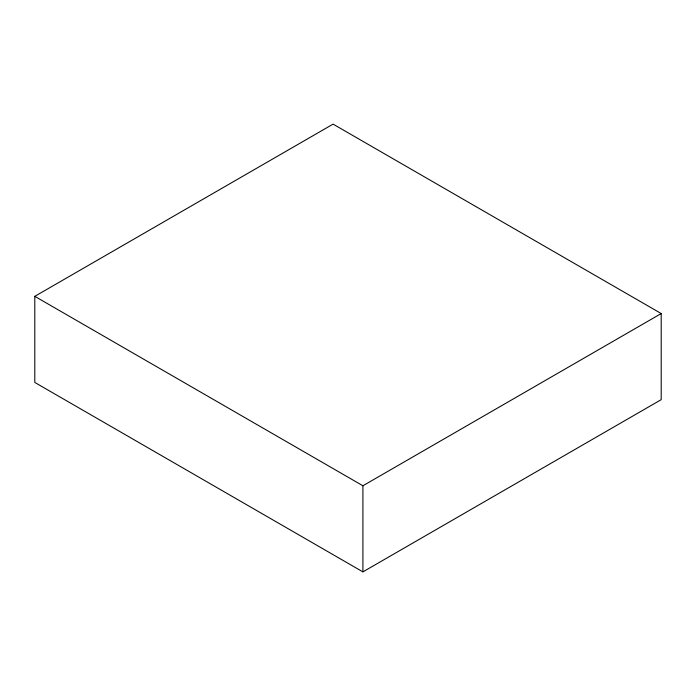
<?xml version="1.0" encoding="UTF-8"?>
<svg xmlns="http://www.w3.org/2000/svg" width="696" height="696" viewBox="0 0 696 696"><rect width="100%" height="100%" fill="white"/><g stroke="black" fill="none" stroke-linecap="round" stroke-linejoin="round"><path stroke-width="1.04" d="M34.8 296.339L333.088 124.123L661.2 313.557L661.2 399.661L362.912 571.877L34.8 382.443L34.8 296.339L362.912 485.773L661.2 313.557M362.912 485.773L362.912 571.877"/></g></svg>
